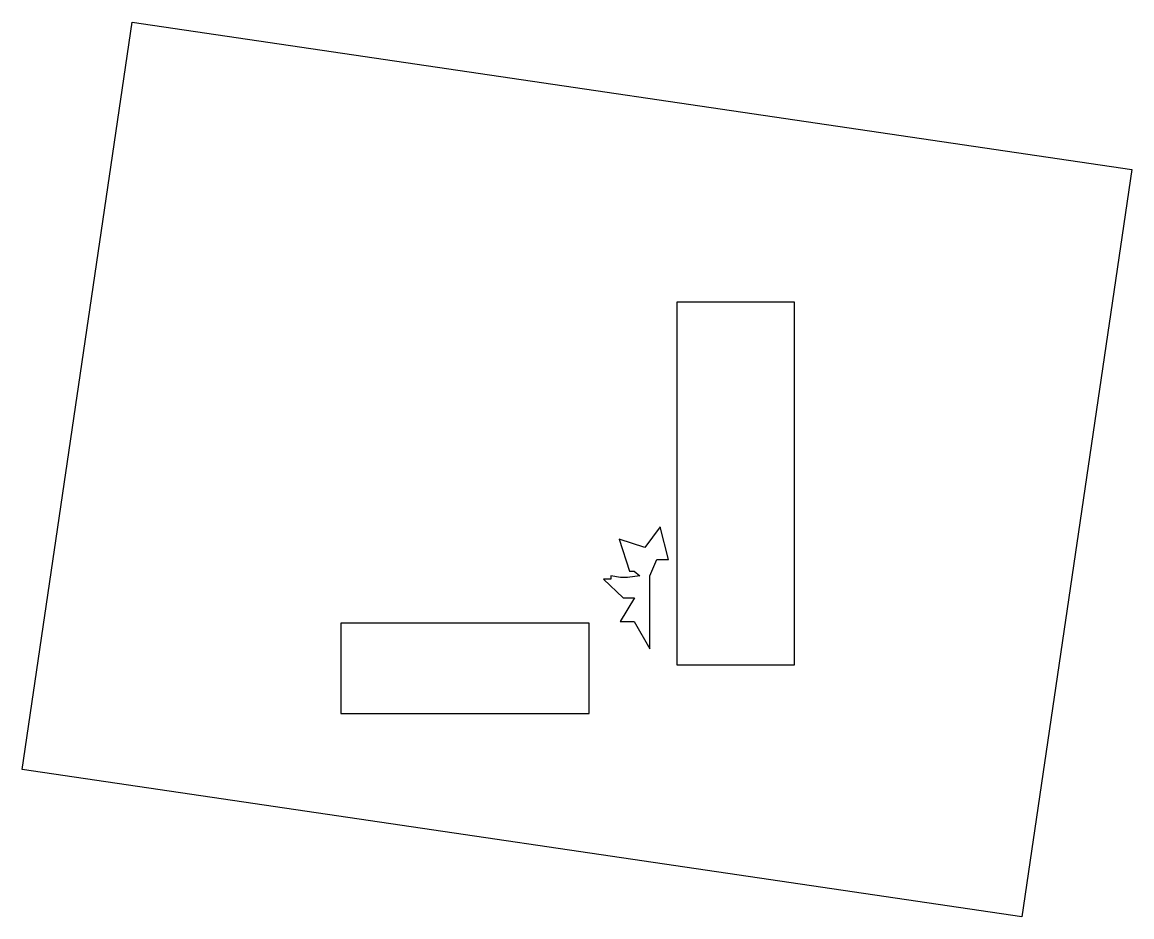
# Model space of a CAD drawing. Header units: millimetres. Extents: x -415 to 560, y -336 to 451.
import ezdxf

# ---------------------------------------------------------------- set-up
doc = ezdxf.new("R2010")
doc.units = ezdxf.units.MM
picture_1 = doc.add_image_def('image1.jpg', size_in_pixel=(4140, 3096))

msp = doc.modelspace()

# ---------------------------------------------------------------- linework, layer by layer
for points in [[(160.23, 205.06), (160.23, -113.83), (263.68, -113.83), (263.68, 205.06)], [(-135.1, -77.41), (-135.1, -156.74), (83.22, -156.74), (83.22, -77.41)]]:
    msp.add_lwpolyline(points, close=True)
msp.add_lwpolyline([(152.81, -21.23), (145.64, 7.45), (132.19, -10.92), (109.55, -3.53), (118.74, -31.54), (122.78, -31.54), (127.71, -35.58), (116.73, -37.15), (110.68, -37.15), (102.16, -35.58), (102.16, -38.49), (95.88, -38.49), (113.14, -55.08), (118.97, -55.08), (123, -55.08), (110.45, -75.92), (122.78, -75.92), (136.45, -99.9), (136.45, -35.8), (142.5, -21.46), (152.81, -21.23)])

# ---------------------------------------------------------------- pictures from other files: only their frames are drawn
image = msp.add_image(picture_1, insert=(-415.42, -206.1), size_in_units=(888.4, 664.37), rotation=-8.37811)
image.dxf.flags = 7

doc.saveas('drawing.dxf')
